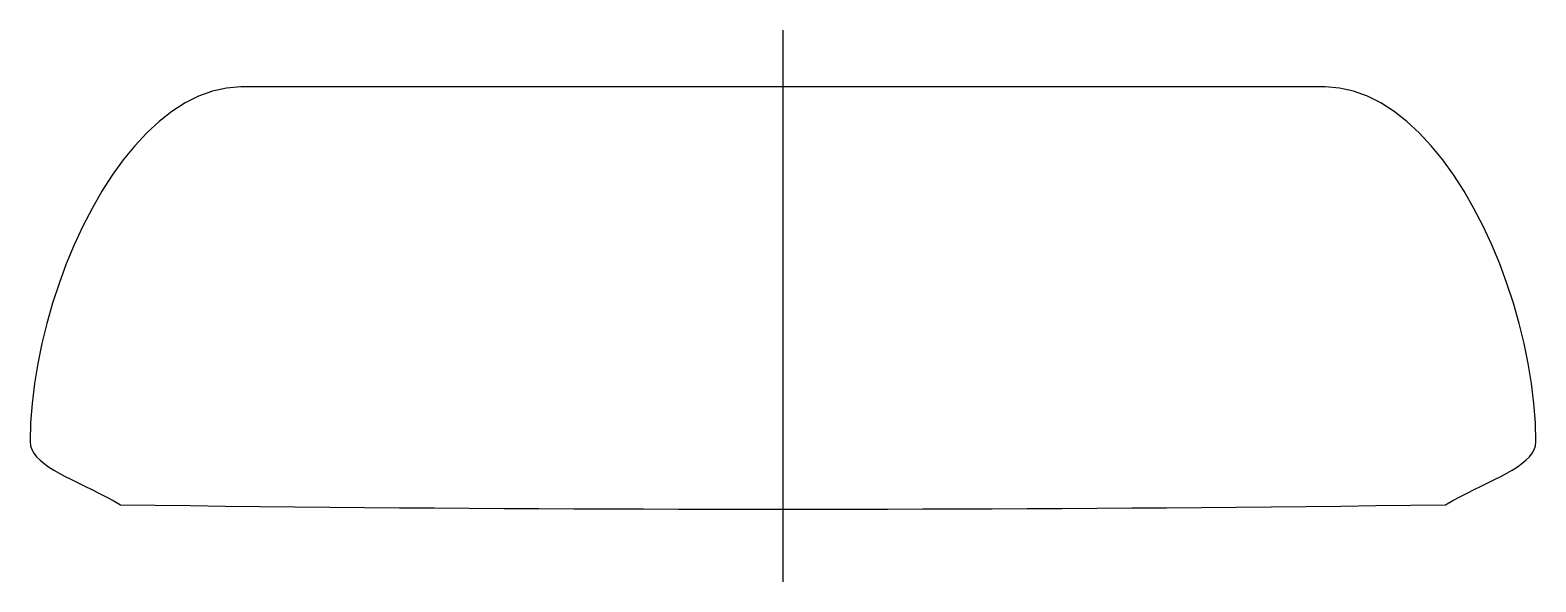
# Model space of a CAD drawing. Header units: metres. Extents: x -265 to 265, y -20 to 174.
import ezdxf

# ---------------------------------------------------------------- set-up
doc = ezdxf.new("R2010")
doc.units = ezdxf.units.M

msp = doc.modelspace()

# ---------------------------------------------------------------- linework, layer by layer
at = {"layer": 'CUT'}
for p, q in [((-195.7212, 153.7407), (-200.6898, 152.6568)), ((-190.6641, 154.1109), (-195.7212, 153.7407)), ((-181.1309, 154.1109), (-190.6641, 154.1109)), ((-171.5977, 154.1109), (-181.1309, 154.1109)), ((-162.0645, 154.1109), (-171.5977, 154.1109)), ((-152.5313, 154.1109), (-162.0645, 154.1109)), ((-142.9981, 154.1109), (-152.5313, 154.1109)), ((-133.4649, 154.1109), (-142.9981, 154.1109)), ((-123.9317, 154.1109), (-133.4649, 154.1109)), ((-114.3985, 154.1109), (-123.9317, 154.1109)), ((-104.8652, 154.1109), (-114.3985, 154.1109)), ((-95.332, 154.1109), (-104.8652, 154.1109)), ((-85.7988, 154.1109), (-95.332, 154.1109)), ((-76.2656, 154.1109), (-85.7988, 154.1109)), ((-66.7324, 154.1109), (-76.2656, 154.1109)), ((-57.1992, 154.1109), (-66.7324, 154.1109)), ((-47.666, 154.1109), (-57.1992, 154.1109)), ((-38.1328, 154.1109), (-47.666, 154.1109)), ((-28.5996, 154.1109), (-38.1328, 154.1109)), ((-19.0664, 154.1109), (-28.5996, 154.1109)), ((-9.5332, 154.1109), (-19.0664, 154.1109)), ((0, 154.1109), (-9.5332, 154.1109)), ((9.5332, 154.1109), (0, 154.1109)), ((0, 154.1109), (0, 154.1109)), ((19.0664, 154.1109), (9.5332, 154.1109)), ((28.5996, 154.1109), (19.0664, 154.1109)), ((38.1328, 154.1109), (28.5996, 154.1109)), ((47.666, 154.1109), (38.1328, 154.1109)), ((57.1992, 154.1109), (47.666, 154.1109)), ((66.7324, 154.1109), (57.1992, 154.1109)), ((76.2656, 154.1109), (66.7324, 154.1109)), ((85.7988, 154.1109), (76.2656, 154.1109)), ((95.332, 154.1109), (85.7988, 154.1109)), ((104.8652, 154.1109), (95.332, 154.1109)), ((114.3985, 154.1109), (104.8652, 154.1109)), ((123.9317, 154.1109), (114.3985, 154.1109)), ((133.4649, 154.1109), (123.9317, 154.1109)), ((142.9981, 154.1109), (133.4649, 154.1109)), ((152.5313, 154.1109), (142.9981, 154.1109)), ((162.0645, 154.1109), (152.5313, 154.1109)), ((171.5977, 154.1109), (162.0645, 154.1109)), ((181.1309, 154.1109), (171.5977, 154.1109)), ((190.6641, 154.1109), (181.1309, 154.1109)), ((195.7212, 153.7407), (190.6641, 154.1109)), ((200.6898, 152.6568), (195.7212, 153.7407)), ((-210.3165, 148.5082), (-214.952, 145.5236)), ((-205.5587, 150.8992), (-210.3165, 148.5082)), ((-200.6898, 152.6568), (-205.5587, 150.8992)), ((205.5587, 150.8992), (200.6898, 152.6568)), ((210.3165, 148.5082), (205.5587, 150.8992)), ((214.952, 145.5236), (210.3165, 148.5082)), ((-214.952, 145.5236), (-219.454, 141.9857)), ((219.454, 141.9857), (214.952, 145.5236)), ((-223.8112, 137.9344), (-228.0123, 133.4098)), ((-219.454, 141.9857), (-223.8112, 137.9344)), ((223.8112, 137.9344), (219.454, 141.9857)), ((228.0123, 133.4098), (223.8112, 137.9344)), ((-228.0123, 133.4098), (-232.046, 128.452)), ((232.046, 128.452), (228.0123, 133.4098)), ((-232.046, 128.452), (-235.9011, 123.1011)), ((235.9011, 123.1011), (232.046, 128.452)), ((-235.9011, 123.1011), (-239.5664, 117.3972)), ((239.5664, 117.3972), (235.9011, 123.1011)), ((-239.5664, 117.3972), (-243.0305, 111.3802)), ((243.0305, 111.3802), (239.5664, 117.3972)), ((-243.0305, 111.3802), (-246.2822, 105.0904)), ((246.2822, 105.0904), (243.0305, 111.3802)), ((-246.2822, 105.0904), (-249.3103, 98.5677)), ((249.3103, 98.5677), (246.2822, 105.0904)), ((-249.3103, 98.5677), (-252.1034, 91.8522)), ((252.1034, 91.8522), (249.3103, 98.5677)), ((-252.1034, 91.8522), (-254.6503, 84.9841)), ((254.6503, 84.9841), (252.1034, 91.8522)), ((-254.6503, 84.9841), (-256.9398, 78.0033)), ((256.9398, 78.0033), (254.6503, 84.9841)), ((-256.9398, 78.0033), (-258.9606, 70.9499)), ((258.9606, 70.9499), (256.9398, 78.0033)), ((-258.9606, 70.9499), (-260.7013, 63.8641)), ((260.7013, 63.8641), (258.9606, 70.9499)), ((-260.7013, 63.8641), (-262.1509, 56.7858)), ((262.1509, 56.7858), (260.7013, 63.8641)), ((-262.1509, 56.7858), (-263.2979, 49.7552)), ((263.2979, 49.7552), (262.1509, 56.7858)), ((-263.2979, 49.7552), (-264.1311, 42.8123)), ((264.1311, 42.8123), (263.2979, 49.7552)), ((-264.1311, 42.8123), (-264.6393, 35.9972)), ((264.6393, 35.9972), (264.1311, 42.8123)), ((-264.6393, 35.9972), (-264.8112, 29.3499)), ((264.8112, 29.3499), (264.6393, 35.9972)), ((-264.8112, 29.3499), (-264.6592, 27.9085)), ((-264.6592, 27.9085), (-264.2159, 26.5401)), ((-264.2159, 26.5401), (-263.5002, 25.2357)), ((263.5002, 25.2357), (264.2159, 26.5401)), ((264.2159, 26.5401), (264.6592, 27.9085)), ((264.6592, 27.9085), (264.8112, 29.3499)), ((-263.5002, 25.2357), (-262.5313, 23.9861)), ((-262.5313, 23.9861), (-261.3282, 22.7822)), ((-261.3282, 22.7822), (-259.9099, 21.6149)), ((-259.9099, 21.6149), (-258.2954, 20.475)), ((258.2954, 20.475), (259.9099, 21.6149)), ((259.9099, 21.6149), (261.3282, 22.7822)), ((261.3282, 22.7822), (262.5313, 23.9861)), ((262.5313, 23.9861), (263.5002, 25.2357)), ((-258.2954, 20.475), (-256.5038, 19.3533)), ((-256.5038, 19.3533), (-254.5542, 18.2409)), ((-254.5542, 18.2409), (-252.4654, 17.1284)), ((-252.4654, 17.1284), (-250.2567, 16.0069)), ((-250.2567, 16.0069), (-247.947, 14.8672)), ((247.947, 14.8672), (250.2567, 16.0069)), ((250.2567, 16.0069), (252.4654, 17.1284)), ((252.4654, 17.1284), (254.5542, 18.2409)), ((254.5542, 18.2409), (256.5038, 19.3533)), ((256.5038, 19.3533), (258.2954, 20.475)), ((-247.947, 14.8672), (-245.5553, 13.7001)), ((-245.5553, 13.7001), (-243.1007, 12.4965)), ((-243.1007, 12.4965), (-240.6022, 11.2473)), ((-240.6022, 11.2473), (-238.0789, 9.9434)), ((238.0789, 9.9434), (240.6022, 11.2473)), ((240.6022, 11.2473), (243.1007, 12.4965)), ((243.1007, 12.4965), (245.5553, 13.7001)), ((245.5553, 13.7001), (247.947, 14.8672)), ((-238.0789, 9.9434), (-235.5498, 8.5756)), ((-235.5498, 8.5756), (-233.0339, 7.1347)), ((-233.0339, 7.1347), (-220.7689, 6.976)), ((-220.7689, 6.976), (-208.504, 6.8258)), ((-208.504, 6.8258), (-196.2391, 6.6843)), ((-196.2391, 6.6843), (-183.9741, 6.5513)), ((-183.9741, 6.5513), (-171.7092, 6.4268)), ((-171.7092, 6.4268), (-159.4442, 6.311)), ((-159.4442, 6.311), (-147.1793, 6.2038)), ((-147.1793, 6.2038), (-134.9144, 6.1051)), ((-134.9144, 6.1051), (-122.6494, 6.015)), ((-122.6494, 6.015), (-110.3845, 5.9335)), ((-110.3845, 5.9335), (-98.1195, 5.8605)), ((-98.1195, 5.8605), (-85.8546, 5.7962)), ((-85.8546, 5.7962), (-73.5896, 5.7404)), ((-73.5896, 5.7404), (-61.3247, 5.6932)), ((-61.3247, 5.6932), (-49.0598, 5.6546)), ((-49.0598, 5.6546), (-36.7948, 5.6246)), ((-36.7948, 5.6246), (-24.5299, 5.6031)), ((-24.5299, 5.6031), (-12.2649, 5.5902)), ((-12.2649, 5.5902), (0, 5.5859)), ((0, 5.5859), (12.2649, 5.5902)), ((0, 5.5859), (0, 5.5859)), ((12.2649, 5.5902), (24.5299, 5.6031)), ((24.5299, 5.6031), (36.7948, 5.6246)), ((36.7948, 5.6246), (49.0598, 5.6546)), ((49.0598, 5.6546), (61.3247, 5.6932)), ((61.3247, 5.6932), (73.5896, 5.7404)), ((73.5896, 5.7404), (85.8546, 5.7962)), ((85.8546, 5.7962), (98.1195, 5.8605)), ((98.1195, 5.8605), (110.3845, 5.9335)), ((110.3845, 5.9335), (122.6494, 6.015)), ((122.6494, 6.015), (134.9144, 6.1051)), ((134.9144, 6.1051), (147.1793, 6.2038)), ((147.1793, 6.2038), (159.4442, 6.311)), ((159.4442, 6.311), (171.7092, 6.4268)), ((171.7092, 6.4268), (183.9741, 6.5513)), ((183.9741, 6.5513), (196.2391, 6.6843)), ((196.2391, 6.6843), (208.504, 6.8258)), ((208.504, 6.8258), (220.7689, 6.976)), ((220.7689, 6.976), (233.0339, 7.1347)), ((233.0339, 7.1347), (235.5498, 8.5756)), ((235.5498, 8.5756), (238.0789, 9.9434))]:
    msp.add_line(p, q, dxfattribs=at)
at = {"layer": 'REG'}
msp.add_line((0, -20), (0, 174.1109), dxfattribs=at)

doc.saveas('drawing.dxf')
